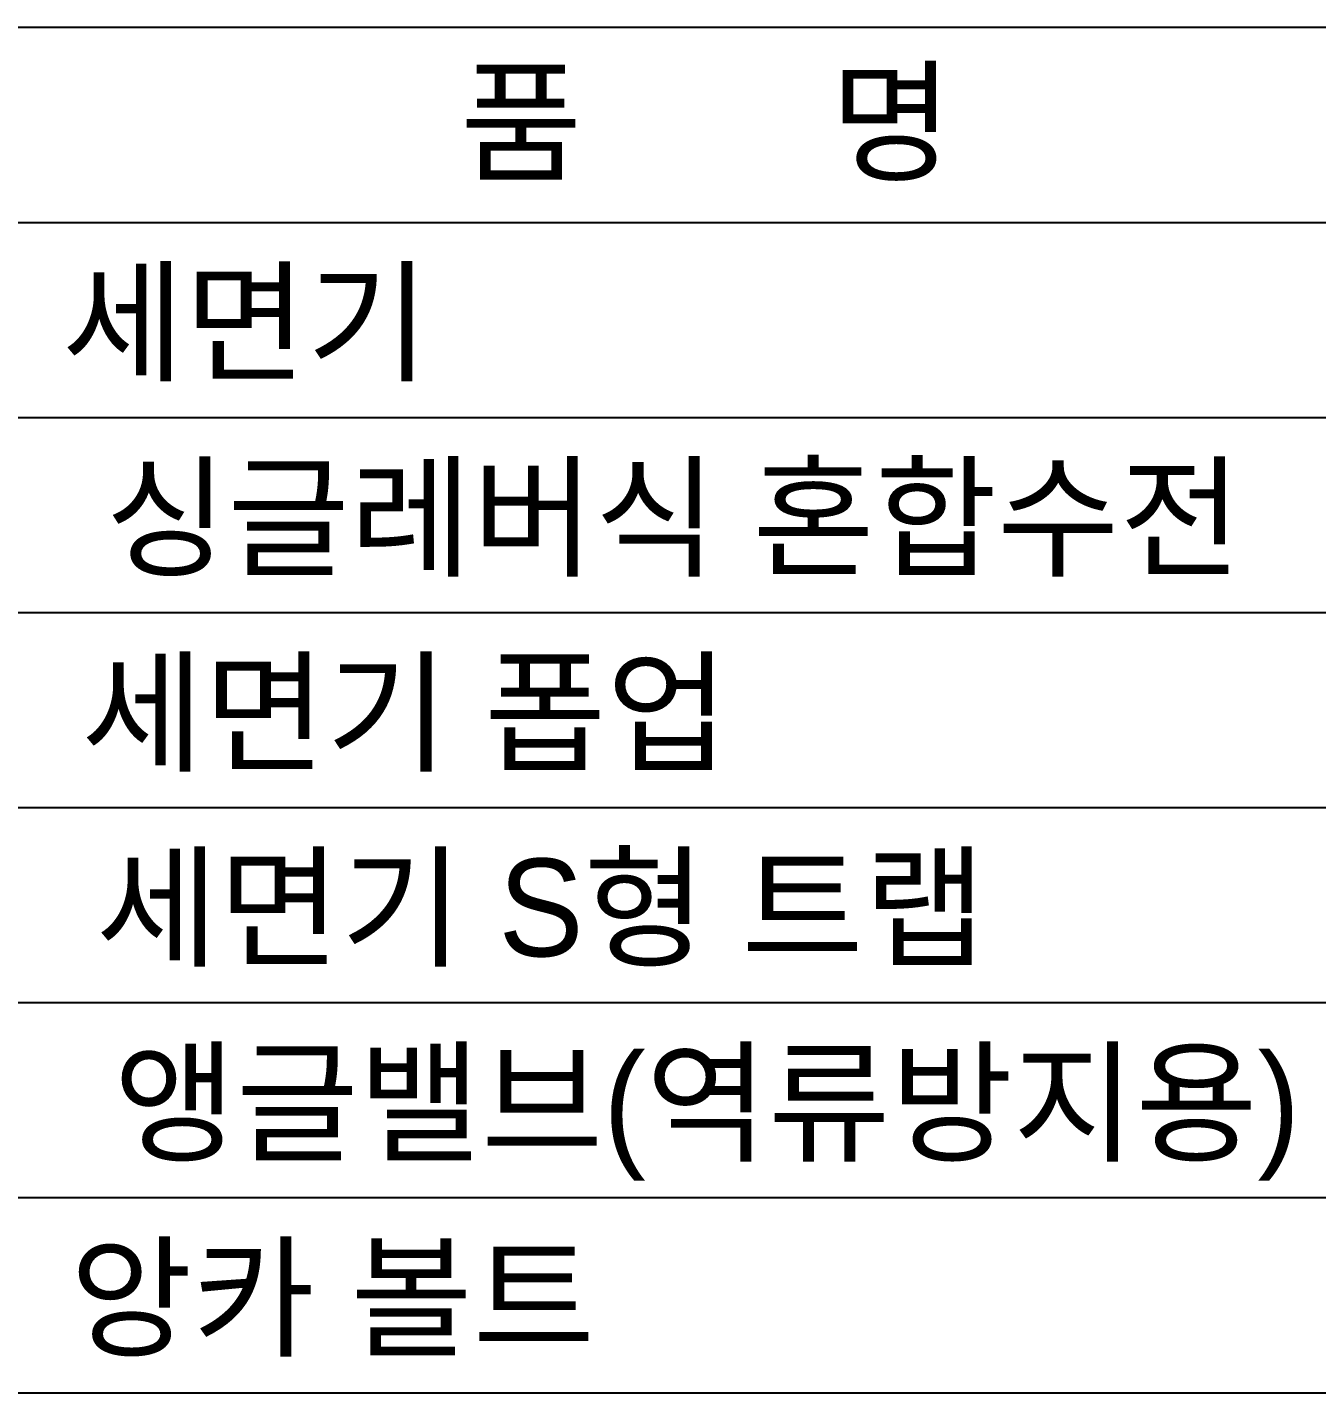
# Model space of a CAD drawing. Header units: millimetres. Extents: x 0 to 3800, y -67 to 2530.
# Drawn here: x 3170.7 to 3501.3, y 1950 to 2300 of the extents above; entities that cross this region are included whole.
import ezdxf
from ezdxf.enums import TextEntityAlignment as Align

# ---------------------------------------------------------------- set-up
doc = ezdxf.new("R2010")
doc.units = ezdxf.units.MM
doc.layers.add('TEXT', color=7, linetype='Continuous')
doc.layers.add('도각라인', color=7, linetype='Continuous')
doc.styles.add('타이틀', font='H2GTRM.TTF', dxfattribs={"height": 25})

msp = doc.modelspace()

# ---------------------------------------------------------------- linework, layer by layer
at = {"layer": '도각라인', "color": 7}
for p, q in [((2975, 2300), (3770, 2300)), ((2975, 2250), (3770, 2250)), ((2975, 2200), (3770, 2200)), ((2975, 2150), (3770, 2150)), ((2975, 2100), (3770, 2100)), ((2975, 2050), (3770, 2050)), ((2975, 2000), (3770, 2000)), ((2975, 1950), (3770, 1950))]:
    msp.add_line(p, q, dxfattribs=at)

# ---------------------------------------------------------------- texts
at = {"layer": 'TEXT', "style": '타이틀'}
for s, p in [('품       명', (3344.82, 2275.73)), ('세면기', (3226.72, 2224.38)), ('싱글레버식 혼합수전', (3336.38, 2174.38)), ('세면기 폽업', (3267.59, 2124.38)), ('세면기 S형 트랩', (3302.44, 2074.38)), ('앵글밸브(역류방지용)', (3344.97, 2024.38)), ('앙카 볼트', (3248.97, 1974.38))]:
    msp.add_text(s, height=25, dxfattribs=at).set_placement(p, align=Align.MIDDLE_CENTER)

doc.saveas('drawing.dxf')
